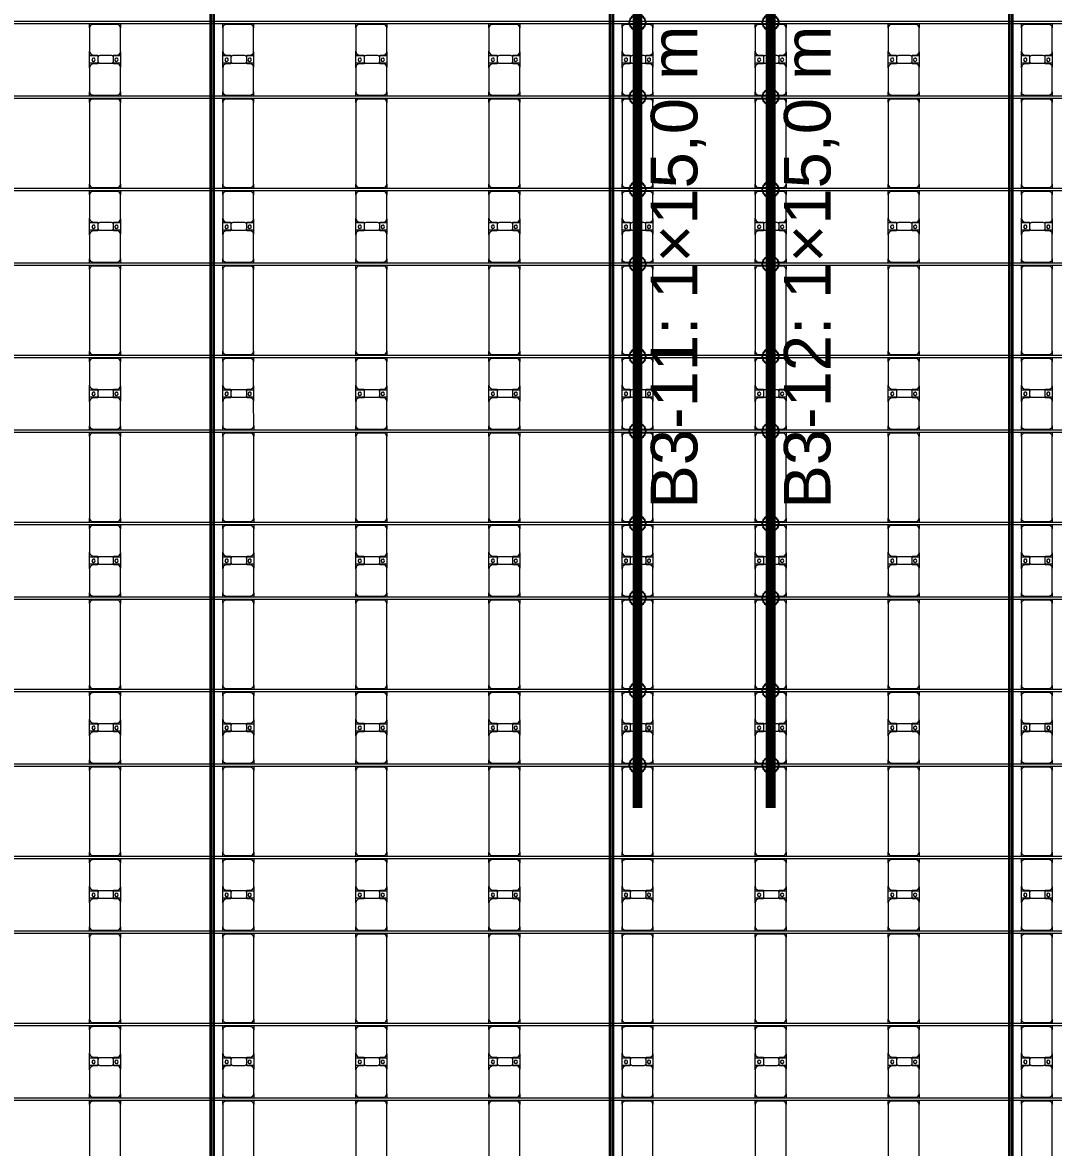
# Model space of a CAD drawing. Header units: millimetres. Extents: x -201615 to 10595, y 61217 to 115919.
# Drawn here: x -155125 to -139633, y 88425 to 105332 of the extents above; entities that cross this region are included whole.
import ezdxf

# ---------------------------------------------------------------- set-up
doc = ezdxf.new("R2010")
doc.units = ezdxf.units.MM
doc.layers.add('A-GENM', color=13, linetype='Continuous', lineweight=9)
doc.layers.add('S-BEAM', color=12, linetype='Continuous', lineweight=9)
doc.layers.add('GC-GHI CHU', color=2, linetype='Continuous')
doc.layers.add('GC-HOP 40x60 GIA CUONG', color=1, linetype='Continuous')
doc.styles.add('GC_VN', font='arial.ttf')

# ---------------------------------------------------------------- blocks, each defined once
blk = doc.blocks.new('Dai phao do pin - DẢI PHAO ĐỠ PIN-16696-BỐ TRÍ KHUNG KẾT CẤU BÈ PIN 03')
at = {"layer": 'A-GENM', "color": 7}
for p, q in [((15670, 242), (14440, 242)), ((15670, 242), (15730, 242)), ((15720, -173), (15720, 192)), ((15770, 242), (15830, 242)), ((15780, 192), (15780, -173)), ((16190, 242), (15830, 242)), ((16190, 242), (16372, 242)), ((16250, 118), (16250, 182)), ((16258, 242), (16440, 242)), ((16258, 118), (16258, 242)), ((16372, 242), (16372, 118)), ((16380, 182), (16380, 118)), ((16790, 242), (16440, 242)), ((16790, 242), (16850, 242)), ((16840, -173), (16840, 192)), ((16890, 242), (16950, 242)), ((16900, 192), (16900, -173)), ((18180, 242), (16950, 242)), ((18180, 242), (18240, 242)), ((18230, -173), (18230, 192)), ((18280, 242), (18340, 242)), ((18290, 192), (18290, -173)), ((18700, 242), (18340, 242)), ((18700, 242), (18882, 242)), ((18760, 118), (18760, 182)), ((18768, 242), (18950, 242)), ((18768, 118), (18768, 242)), ((18882, 242), (18882, 118)), ((18890, 182), (18890, 118)), ((19300, 242), (18950, 242)), ((19300, 242), (19360, 242)), ((19350, -173), (19350, 192)), ((19400, 242), (19460, 242)), ((19410, 192), (19410, -173)), ((20690, 242), (19460, 242)), ((20690, 242), (20750, 242)), ((20740, -173), (20740, 192)), ((20790, 242), (20850, 242)), ((20800, 192), (20800, -173)), ((21210, 242), (20850, 242)), ((21210, 242), (21392, 242)), ((21270, 118), (21270, 182)), ((21278, 242), (21460, 242)), ((21278, 118), (21278, 242)), ((21392, 242), (21392, 118)), ((21400, 182), (21400, 118)), ((21810, 242), (21460, 242)), ((21810, 242), (21870, 242)), ((21860, -173), (21860, 192)), ((21910, 242), (21970, 242)), ((21920, 192), (21920, -173)), ((23200, 242), (21970, 242)), ((23200, 242), (23260, 242)), ((23250, -173), (23250, 192)), ((23300, 242), (23360, 242)), ((23310, 192), (23310, -173)), ((23720, 242), (23360, 242)), ((23720, 242), (23902, 242)), ((23780, 118), (23780, 182)), ((23788, 242), (23970, 242)), ((23788, 118), (23788, 242)), ((23902, 242), (23902, 118)), ((23910, 182), (23910, 118)), ((24320, 242), (23970, 242)), ((24320, 242), (24380, 242)), ((24370, -173), (24370, 192)), ((24420, 242), (24480, 242)), ((24430, 192), (24430, -173)), ((25710, 242), (24480, 242)), ((25710, 242), (25770, 242)), ((25760, -173), (25760, 192)), ((25810, 242), (25870, 242)), ((25820, 192), (25820, -173)), ((26230, 242), (25870, 242)), ((26230, 242), (26412, 242)), ((26290, 118), (26290, 182)), ((26298, 242), (26480, 242)), ((26298, 118), (26298, 242)), ((26412, 242), (26412, 118)), ((26420, 182), (26420, 118)), ((26830, 242), (26480, 242)), ((26830, 242), (26890, 242)), ((26880, -173), (26880, 192)), ((26930, 242), (26990, 242)), ((26940, 192), (26940, -173)), ((28220, 242), (26990, 242)), ((28220, 242), (28280, 242)), ((28270, -173), (28270, 192)), ((28320, 242), (28380, 242)), ((28330, 192), (28330, -173)), ((28740, 242), (28380, 242)), ((28740, 242), (28922, 242)), ((28800, 118), (28800, 182)), ((28808, 242), (28990, 242)), ((28808, 118), (28808, 242)), ((28922, 242), (28922, 118)), ((28930, 182), (28930, 118)), ((29340, 242), (28990, 242)), ((29340, 242), (29400, 242)), ((29390, -173), (29390, 192)), ((29440, 242), (29500, 242)), ((29450, 192), (29450, -173)), ((30730, 242), (29500, 242)), ((30730, 242), (30790, 242)), ((30780, -173), (30780, 192)), ((30830, 242), (30890, 242)), ((30840, 192), (30840, -173)), ((31250, 242), (30890, 242)), ((31250, 242), (31432, 242)), ((31310, 118), (31310, 182)), ((31318, 242), (31500, 242)), ((31318, 118), (31318, 242)), ((31432, 242), (31432, 118)), ((31440, 182), (31440, 118)), ((31850, 242), (31500, 242)), ((31850, 242), (31910, 242)), ((31900, -173), (31900, 192)), ((16342, 118), (16250, 118)), ((16258, 88), (16258, -88)), ((16380, 118), (16288, 118)), ((16372, -88), (16372, 88)), ((18852, 118), (18760, 118)), ((18768, 88), (18768, -88)), ((18890, 118), (18798, 118)), ((18882, -88), (18882, 88)), ((21362, 118), (21270, 118)), ((21278, 88), (21278, -88)), ((21400, 118), (21308, 118)), ((21392, -88), (21392, 88)), ((23872, 118), (23780, 118)), ((23788, 88), (23788, -88)), ((23910, 118), (23818, 118)), ((23902, -88), (23902, 88)), ((26382, 118), (26290, 118)), ((26298, 88), (26298, -88)), ((26420, 118), (26328, 118)), ((26412, -88), (26412, 88)), ((28892, 118), (28800, 118)), ((28808, 88), (28808, -88)), ((28930, 118), (28838, 118)), ((28922, -88), (28922, 88)), ((31402, 118), (31310, 118)), ((31318, 88), (31318, -88)), ((31440, 118), (31348, 118)), ((31432, -88), (31432, 88)), ((16250, -173), (16250, -118)), ((16250, -118), (16342, -118)), ((16258, -223), (16258, -118)), ((16288, -118), (16380, -118)), ((16372, -118), (16372, -223)), ((16380, -118), (16380, -173)), ((18760, -173), (18760, -118)), ((18760, -118), (18852, -118)), ((18768, -223), (18768, -118)), ((18798, -118), (18890, -118)), ((18882, -118), (18882, -223)), ((18890, -118), (18890, -173)), ((21270, -173), (21270, -118)), ((21270, -118), (21362, -118)), ((21278, -223), (21278, -118)), ((21308, -118), (21400, -118)), ((21392, -118), (21392, -223)), ((21400, -118), (21400, -173)), ((23780, -173), (23780, -118)), ((23780, -118), (23872, -118)), ((23788, -223), (23788, -118)), ((23818, -118), (23910, -118)), ((23902, -118), (23902, -223)), ((23910, -118), (23910, -173)), ((26290, -173), (26290, -118)), ((26290, -118), (26382, -118)), ((26298, -223), (26298, -118)), ((26328, -118), (26420, -118)), ((26412, -118), (26412, -223)), ((26420, -118), (26420, -173)), ((28800, -173), (28800, -118)), ((28800, -118), (28892, -118)), ((28808, -223), (28808, -118)), ((28838, -118), (28930, -118)), ((28922, -118), (28922, -223)), ((28930, -118), (28930, -173)), ((31310, -173), (31310, -118)), ((31310, -118), (31402, -118)), ((31318, -223), (31318, -118)), ((31348, -118), (31440, -118)), ((31432, -118), (31432, -223)), ((31440, -118), (31440, -173)), ((14440, -223), (15670, -223)), ((15730, -223), (15670, -223)), ((15830, -223), (15770, -223)), ((15830, -223), (16200, -223)), ((16372, -223), (16200, -223)), ((16430, -223), (16258, -223)), ((16430, -223), (16790, -223)), ((16850, -223), (16790, -223)), ((16950, -223), (16890, -223)), ((16950, -223), (18180, -223)), ((18240, -223), (18180, -223)), ((18340, -223), (18280, -223)), ((18340, -223), (18710, -223)), ((18882, -223), (18710, -223)), ((18940, -223), (18768, -223)), ((18940, -223), (19300, -223)), ((19360, -223), (19300, -223)), ((19460, -223), (19400, -223)), ((19460, -223), (20690, -223)), ((20750, -223), (20690, -223)), ((20850, -223), (20790, -223)), ((20850, -223), (21220, -223)), ((21392, -223), (21220, -223)), ((21450, -223), (21278, -223)), ((21450, -223), (21810, -223)), ((21870, -223), (21810, -223)), ((21970, -223), (21910, -223)), ((21970, -223), (23200, -223)), ((23260, -223), (23200, -223)), ((23360, -223), (23300, -223)), ((23360, -223), (23730, -223)), ((23902, -223), (23730, -223)), ((23960, -223), (23788, -223)), ((23960, -223), (24320, -223)), ((24380, -223), (24320, -223)), ((24480, -223), (24420, -223)), ((24480, -223), (25710, -223)), ((25770, -223), (25710, -223)), ((25870, -223), (25810, -223)), ((25870, -223), (26240, -223)), ((26412, -223), (26240, -223)), ((26470, -223), (26298, -223)), ((26470, -223), (26830, -223)), ((26890, -223), (26830, -223)), ((26990, -223), (26930, -223)), ((26990, -223), (28220, -223)), ((28280, -223), (28220, -223)), ((28380, -223), (28320, -223)), ((28380, -223), (28750, -223)), ((28922, -223), (28750, -223)), ((28980, -223), (28808, -223)), ((28980, -223), (29340, -223)), ((29400, -223), (29340, -223)), ((29500, -223), (29440, -223)), ((29500, -223), (30730, -223)), ((30790, -223), (30730, -223)), ((30890, -223), (30830, -223)), ((30890, -223), (31260, -223)), ((31432, -223), (31260, -223)), ((31490, -223), (31318, -223)), ((31490, -223), (31850, -223)), ((31910, -223), (31850, -223))]:
    blk.add_line(p, q, dxfattribs=at)
for centre, radius, start, end in [((15670, 192), 50, 360, 90), ((15670, 192), 50, 15, 75), ((15830, 192), 50, 90, 180), ((15830, 192), 50, 150, 180), ((16190, 182), 60, 360, 90), ((16309, 183), 25, 0, 180), ((16309, 183), 25, 180, 0), ((16311, 183), 25, 0, 180), ((16311, 183), 25, 180, 0), ((16440, 182), 60, 90, 180), ((16790, 192), 50, 0, 90), ((16790, 192), 50, 0, 30), ((16950, 192), 50, 90, 180), ((16950, 192), 50, 120, 180), ((18180, 192), 50, 360, 90), ((18180, 192), 50, 15, 75), ((18340, 192), 50, 90, 180), ((18340, 192), 50, 150, 180), ((18700, 182), 60, 360, 90), ((18819, 183), 25, 360, 180), ((18819, 183), 25, 180, 360), ((18821, 183), 25, 0, 180), ((18821, 183), 25, 180, 0), ((18950, 182), 60, 90, 180), ((19300, 192), 50, 360, 90), ((19300, 192), 50, 360, 30), ((19460, 192), 50, 90, 180), ((19460, 192), 50, 120, 180), ((20690, 192), 50, 360, 90), ((20690, 192), 50, 15, 75), ((20850, 192), 50, 90, 180), ((20850, 192), 50, 150, 180), ((21210, 182), 60, 0, 90), ((21329, 183), 25, 0, 180), ((21329, 183), 25, 180, 360), ((21331, 183), 25, 360, 180), ((21331, 183), 25, 180, 0), ((21460, 182), 60, 90, 180), ((21810, 192), 50, 0, 90), ((21810, 192), 50, 0, 30), ((21970, 192), 50, 90, 180), ((21970, 192), 50, 120, 180), ((23200, 192), 50, 0, 90), ((23200, 192), 50, 15, 75), ((23360, 192), 50, 90, 180), ((23360, 192), 50, 150, 180), ((23720, 182), 60, 360, 90), ((23839, 183), 25, 0, 180), ((23839, 183), 25, 180, 360), ((23841, 183), 25, 0, 180), ((23841, 183), 25, 180, 0), ((23970, 182), 60, 90, 180), ((24320, 192), 50, 360, 90), ((24320, 192), 50, 360, 30), ((24480, 192), 50, 90, 180), ((24480, 192), 50, 120, 180), ((25710, 192), 50, 0, 90), ((25710, 192), 50, 15, 75), ((25870, 192), 50, 90, 180), ((25870, 192), 50, 150, 180), ((26230, 182), 60, 360, 90), ((26349, 183), 25, 0, 180), ((26349, 183), 25, 180, 0), ((26351, 183), 25, 360, 180), ((26351, 183), 25, 180, 360), ((26480, 182), 60, 90, 180), ((26830, 192), 50, 360, 90), ((26830, 192), 50, 360, 30), ((26990, 192), 50, 90, 180), ((26990, 192), 50, 120, 180), ((28220, 192), 50, 360, 90), ((28220, 192), 50, 15, 75), ((28380, 192), 50, 90, 180), ((28380, 192), 50, 150, 180), ((28740, 182), 60, 360, 90), ((28859, 183), 25, 0, 180), ((28859, 183), 25, 180, 0), ((28861, 183), 25, 360, 180), ((28861, 183), 25, 180, 0), ((28990, 182), 60, 90, 180), ((29340, 192), 50, 0, 90), ((29340, 192), 50, 0, 30), ((29500, 192), 50, 90, 180), ((29500, 192), 50, 120, 180), ((30730, 192), 50, 360, 90), ((30730, 192), 50, 15, 75), ((30890, 192), 50, 90, 180), ((30890, 192), 50, 150, 180), ((31250, 182), 60, 360, 90), ((31369, 183), 25, 360, 180), ((31369, 183), 25, 180, 0), ((31371, 183), 25, 0, 180), ((31371, 183), 25, 180, 360), ((31500, 182), 60, 90, 180), ((31850, 192), 50, 360, 90), ((31850, 192), 50, 360, 30), ((16288, 88), 30, 90, 180), ((16342, 88), 30, 360, 90), ((18798, 88), 30, 90, 180), ((18852, 88), 30, 360, 90), ((21308, 88), 30, 90, 180), ((21362, 88), 30, 360, 90), ((23818, 88), 30, 90, 180), ((23872, 88), 30, 360, 90), ((26328, 88), 30, 90, 180), ((26382, 88), 30, 360, 90), ((28838, 88), 30, 90, 180), ((28892, 88), 30, 360, 90), ((31348, 88), 30, 90, 180), ((31402, 88), 30, 0, 90), ((16288, -88), 30, 180, 270), ((16309, -162), 25, 0, 180), ((16309, -162), 25, 180, 0), ((16311, -162), 25, 360, 180), ((16311, -162), 25, 180, 0), ((16342, -88), 30, 270, 0), ((18798, -88), 30, 180, 270), ((18819, -162), 25, 360, 180), ((18819, -162), 25, 180, 360), ((18821, -162), 25, 0, 180), ((18821, -162), 25, 180, 0), ((18852, -88), 30, 270, 0), ((21308, -88), 30, 180, 270), ((21329, -162), 25, 360, 180), ((21329, -162), 25, 180, 0), ((21331, -162), 25, 0, 180), ((21331, -162), 25, 180, 0), ((21362, -88), 30, 270, 360), ((23818, -88), 30, 180, 270), ((23839, -162), 25, 360, 180), ((23839, -162), 25, 180, 0), ((23841, -162), 25, 0, 180), ((23841, -162), 25, 180, 0), ((23872, -88), 30, 270, 360), ((26328, -88), 30, 180, 270), ((26349, -162), 25, 0, 180), ((26349, -162), 25, 180, 0), ((26351, -162), 25, 0, 180), ((26351, -162), 25, 180, 0), ((26382, -88), 30, 270, 0), ((28838, -88), 30, 180, 270), ((28859, -162), 25, 360, 180), ((28859, -162), 25, 180, 0), ((28861, -162), 25, 0, 180), ((28861, -162), 25, 180, 0), ((28892, -88), 30, 270, 0), ((31348, -88), 30, 180, 270), ((31369, -162), 25, 360, 180), ((31369, -162), 25, 180, 0), ((31371, -162), 25, 360, 180), ((31371, -162), 25, 180, 0), ((31402, -88), 30, 270, 360), ((15670, -173), 50, 270, 0), ((15670, -173), 50, 285, 315), ((15670, -173), 50, 330, 360), ((15830, -173), 50, 180, 270), ((15830, -173), 50, 180, 210), ((16200, -173), 50, 270, 360), ((16200, -173), 50, 330, 360), ((16430, -173), 50, 180, 270), ((16430, -173), 50, 180, 210), ((16790, -173), 50, 270, 360), ((16790, -173), 50, 330, 360), ((16950, -173), 50, 180, 270), ((16950, -173), 50, 180, 210), ((16950, -173), 50, 225, 255), ((18180, -173), 50, 270, 0), ((18180, -173), 50, 285, 315), ((18180, -173), 50, 330, 360), ((18340, -173), 50, 180, 270), ((18340, -173), 50, 180, 210), ((18710, -173), 50, 270, 360), ((18710, -173), 50, 330, 0), ((18940, -173), 50, 180, 270), ((18940, -173), 50, 180, 210), ((19300, -173), 50, 270, 360), ((19300, -173), 50, 330, 360), ((19460, -173), 50, 180, 270), ((19460, -173), 50, 180, 210), ((19460, -173), 50, 225, 255), ((20690, -173), 50, 270, 360), ((20690, -173), 50, 285, 315), ((20690, -173), 50, 330, 360), ((20850, -173), 50, 180, 270), ((20850, -173), 50, 180, 210), ((21220, -173), 50, 270, 360), ((21220, -173), 50, 330, 360), ((21450, -173), 50, 180, 270), ((21450, -173), 50, 180, 210), ((21810, -173), 50, 270, 0), ((21810, -173), 50, 330, 360), ((21970, -173), 50, 180, 270), ((21970, -173), 50, 180, 210), ((21970, -173), 50, 225, 255), ((23200, -173), 50, 270, 360), ((23200, -173), 50, 285, 315), ((23200, -173), 50, 330, 360), ((23360, -173), 50, 180, 270), ((23360, -173), 50, 180, 210), ((23730, -173), 50, 270, 0), ((23730, -173), 50, 330, 0), ((23960, -173), 50, 180, 270), ((23960, -173), 50, 180, 210), ((24320, -173), 50, 270, 0), ((24320, -173), 50, 330, 360), ((24480, -173), 50, 180, 270), ((24480, -173), 50, 180, 210), ((24480, -173), 50, 225, 255), ((25710, -173), 50, 270, 0), ((25710, -173), 50, 285, 315), ((25710, -173), 50, 330, 360), ((25870, -173), 50, 180, 270), ((25870, -173), 50, 180, 210), ((26240, -173), 50, 270, 0), ((26240, -173), 50, 330, 0), ((26470, -173), 50, 180, 270), ((26470, -173), 50, 180, 210), ((26830, -173), 50, 270, 0), ((26830, -173), 50, 330, 360), ((26990, -173), 50, 180, 270), ((26990, -173), 50, 180, 210), ((26990, -173), 50, 225, 255), ((28220, -173), 50, 270, 0), ((28220, -173), 50, 285, 315), ((28220, -173), 50, 330, 360), ((28380, -173), 50, 180, 270), ((28380, -173), 50, 180, 210), ((28750, -173), 50, 270, 360), ((28750, -173), 50, 330, 360), ((28980, -173), 50, 180, 270), ((28980, -173), 50, 180, 210), ((29340, -173), 50, 270, 0), ((29340, -173), 50, 330, 360), ((29500, -173), 50, 180, 270), ((29500, -173), 50, 180, 210), ((29500, -173), 50, 225, 255), ((30730, -173), 50, 270, 360), ((30730, -173), 50, 285, 315), ((30730, -173), 50, 330, 360), ((30890, -173), 50, 180, 270), ((30890, -173), 50, 180, 210), ((31260, -173), 50, 270, 360), ((31260, -173), 50, 330, 0), ((31490, -173), 50, 180, 270), ((31490, -173), 50, 180, 210), ((31850, -173), 50, 270, 360), ((31850, -173), 50, 330, 360)]:
    blk.add_arc(centre, radius, start, end, dxfattribs=at)
blk = doc.blocks.new('Dai phao do pin - DẢI PHAO ĐỠ PIN-V4-BỐ TRÍ KHUNG KẾT CẤU BÈ PIN 03')
at = {"layer": 'A-GENM', "color": 7}
for p, q in [((15670, 242), (14440, 242)), ((15670, 242), (15730, 242)), ((15720, -173), (15720, 192)), ((15770, 242), (15830, 242)), ((15780, 192), (15780, -173)), ((16190, 242), (15830, 242)), ((16190, 242), (16372, 242)), ((16250, 118), (16250, 182)), ((16258, 242), (16440, 242)), ((16258, 118), (16258, 242)), ((16372, 242), (16372, 118)), ((16380, 182), (16380, 118)), ((16790, 242), (16440, 242)), ((16790, 242), (16850, 242)), ((16840, -173), (16840, 192)), ((16890, 242), (16950, 242)), ((16900, 192), (16900, -173)), ((18180, 242), (16950, 242)), ((18180, 242), (18240, 242)), ((18230, -173), (18230, 192)), ((18280, 242), (18340, 242)), ((18290, 192), (18290, -173)), ((18700, 242), (18340, 242)), ((18700, 242), (18882, 242)), ((18760, 118), (18760, 182)), ((18768, 242), (18950, 242)), ((18768, 118), (18768, 242)), ((18882, 242), (18882, 118)), ((18890, 182), (18890, 118)), ((19300, 242), (18950, 242)), ((19300, 242), (19360, 242)), ((19350, -173), (19350, 192)), ((19400, 242), (19460, 242)), ((19410, 192), (19410, -173)), ((20690, 242), (19460, 242)), ((20690, 242), (20750, 242)), ((20740, -173), (20740, 192)), ((20790, 242), (20850, 242)), ((20800, 192), (20800, -173)), ((21210, 242), (20850, 242)), ((21210, 242), (21392, 242)), ((21270, 118), (21270, 182)), ((21278, 242), (21460, 242)), ((21278, 118), (21278, 242)), ((21392, 242), (21392, 118)), ((21400, 182), (21400, 118)), ((21810, 242), (21460, 242)), ((21810, 242), (21870, 242)), ((21860, -173), (21860, 192)), ((21910, 242), (21970, 242)), ((21920, 192), (21920, -173)), ((23200, 242), (21970, 242)), ((23200, 242), (23260, 242)), ((23250, -173), (23250, 192)), ((23300, 242), (23360, 242)), ((23310, 192), (23310, -173)), ((23720, 242), (23360, 242)), ((23720, 242), (23902, 242)), ((23780, 118), (23780, 182)), ((23788, 242), (23970, 242)), ((23788, 118), (23788, 242)), ((23902, 242), (23902, 118)), ((23910, 182), (23910, 118)), ((24320, 242), (23970, 242)), ((24320, 242), (24380, 242)), ((24370, -173), (24370, 192)), ((24420, 242), (24480, 242)), ((24430, 192), (24430, -173)), ((25710, 242), (24480, 242)), ((25710, 242), (25770, 242)), ((25760, -173), (25760, 192)), ((25810, 242), (25870, 242)), ((25820, 192), (25820, -173)), ((26230, 242), (25870, 242)), ((26230, 242), (26412, 242)), ((26290, 118), (26290, 182)), ((26298, 242), (26480, 242)), ((26298, 118), (26298, 242)), ((26412, 242), (26412, 118)), ((26420, 182), (26420, 118)), ((26830, 242), (26480, 242)), ((26830, 242), (26890, 242)), ((26880, -173), (26880, 192)), ((26930, 242), (26990, 242)), ((26940, 192), (26940, -173)), ((28220, 242), (26990, 242)), ((28220, 242), (28280, 242)), ((28270, -173), (28270, 192)), ((28320, 242), (28380, 242)), ((28330, 192), (28330, -173)), ((28740, 242), (28380, 242)), ((28740, 242), (28922, 242)), ((28800, 118), (28800, 182)), ((28808, 242), (28990, 242)), ((28808, 118), (28808, 242)), ((28922, 242), (28922, 118)), ((28930, 182), (28930, 118)), ((29340, 242), (28990, 242)), ((29340, 242), (29400, 242)), ((29390, -173), (29390, 192)), ((29440, 242), (29500, 242)), ((29450, 192), (29450, -173)), ((30730, 242), (29500, 242)), ((30730, 242), (30790, 242)), ((30780, -173), (30780, 192)), ((30830, 242), (30890, 242)), ((30840, 192), (30840, -173)), ((31250, 242), (30890, 242)), ((31250, 242), (31432, 242)), ((31310, 118), (31310, 182)), ((31318, 242), (31500, 242)), ((31318, 118), (31318, 242)), ((31432, 242), (31432, 118)), ((31440, 182), (31440, 118)), ((31850, 242), (31500, 242)), ((31850, 242), (31910, 242)), ((31900, -173), (31900, 192)), ((16342, 118), (16250, 118)), ((16258, 88), (16258, -88)), ((16380, 118), (16288, 118)), ((16372, -88), (16372, 88)), ((18852, 118), (18760, 118)), ((18768, 88), (18768, -88)), ((18890, 118), (18798, 118)), ((18882, -88), (18882, 88)), ((21362, 118), (21270, 118)), ((21278, 88), (21278, -88)), ((21400, 118), (21308, 118)), ((21392, -88), (21392, 88)), ((23872, 118), (23780, 118)), ((23788, 88), (23788, -88)), ((23910, 118), (23818, 118)), ((23902, -88), (23902, 88)), ((26382, 118), (26290, 118)), ((26298, 88), (26298, -88)), ((26420, 118), (26328, 118)), ((26412, -88), (26412, 88)), ((28892, 118), (28800, 118)), ((28808, 88), (28808, -88)), ((28930, 118), (28838, 118)), ((28922, -88), (28922, 88)), ((31402, 118), (31310, 118)), ((31318, 88), (31318, -88)), ((31440, 118), (31348, 118)), ((31432, -88), (31432, 88)), ((16250, -173), (16250, -118)), ((16250, -118), (16342, -118)), ((16258, -223), (16258, -118)), ((16288, -118), (16380, -118)), ((16372, -118), (16372, -223)), ((16380, -118), (16380, -173)), ((18760, -173), (18760, -118)), ((18760, -118), (18852, -118)), ((18768, -223), (18768, -118)), ((18798, -118), (18890, -118)), ((18882, -118), (18882, -223)), ((18890, -118), (18890, -173)), ((21270, -173), (21270, -118)), ((21270, -118), (21362, -118)), ((21278, -223), (21278, -118)), ((21308, -118), (21400, -118)), ((21392, -118), (21392, -223)), ((21400, -118), (21400, -173)), ((23780, -173), (23780, -118)), ((23780, -118), (23872, -118)), ((23788, -223), (23788, -118)), ((23818, -118), (23910, -118)), ((23902, -118), (23902, -223)), ((23910, -118), (23910, -173)), ((26290, -173), (26290, -118)), ((26290, -118), (26382, -118)), ((26298, -223), (26298, -118)), ((26328, -118), (26420, -118)), ((26412, -118), (26412, -223)), ((26420, -118), (26420, -173)), ((28800, -173), (28800, -118)), ((28800, -118), (28892, -118)), ((28808, -223), (28808, -118)), ((28838, -118), (28930, -118)), ((28922, -118), (28922, -223)), ((28930, -118), (28930, -173)), ((31310, -173), (31310, -118)), ((31310, -118), (31402, -118)), ((31318, -223), (31318, -118)), ((31348, -118), (31440, -118)), ((31432, -118), (31432, -223)), ((31440, -118), (31440, -173)), ((14440, -223), (15670, -223)), ((15730, -223), (15670, -223)), ((15830, -223), (15770, -223)), ((15830, -223), (16200, -223)), ((16372, -223), (16200, -223)), ((16430, -223), (16258, -223)), ((16430, -223), (16790, -223)), ((16850, -223), (16790, -223)), ((16950, -223), (16890, -223)), ((16950, -223), (18180, -223)), ((18240, -223), (18180, -223)), ((18340, -223), (18280, -223)), ((18340, -223), (18710, -223)), ((18882, -223), (18710, -223)), ((18940, -223), (18768, -223)), ((18940, -223), (19300, -223)), ((19360, -223), (19300, -223)), ((19460, -223), (19400, -223)), ((19460, -223), (20690, -223)), ((20750, -223), (20690, -223)), ((20850, -223), (20790, -223)), ((20850, -223), (21220, -223)), ((21392, -223), (21220, -223)), ((21450, -223), (21278, -223)), ((21450, -223), (21810, -223)), ((21870, -223), (21810, -223)), ((21970, -223), (21910, -223)), ((21970, -223), (23200, -223)), ((23260, -223), (23200, -223)), ((23360, -223), (23300, -223)), ((23360, -223), (23730, -223)), ((23902, -223), (23730, -223)), ((23960, -223), (23788, -223)), ((23960, -223), (24320, -223)), ((24380, -223), (24320, -223)), ((24480, -223), (24420, -223)), ((24480, -223), (25710, -223)), ((25770, -223), (25710, -223)), ((25870, -223), (25810, -223)), ((25870, -223), (26240, -223)), ((26412, -223), (26240, -223)), ((26470, -223), (26298, -223)), ((26470, -223), (26830, -223)), ((26890, -223), (26830, -223)), ((26990, -223), (26930, -223)), ((26990, -223), (28220, -223)), ((28280, -223), (28220, -223)), ((28380, -223), (28320, -223)), ((28380, -223), (28750, -223)), ((28922, -223), (28750, -223)), ((28980, -223), (28808, -223)), ((28980, -223), (29340, -223)), ((29400, -223), (29340, -223)), ((29500, -223), (29440, -223)), ((29500, -223), (30730, -223)), ((30790, -223), (30730, -223)), ((30890, -223), (30830, -223)), ((30890, -223), (31260, -223)), ((31432, -223), (31260, -223)), ((31490, -223), (31318, -223)), ((31490, -223), (31850, -223)), ((31910, -223), (31850, -223))]:
    blk.add_line(p, q, dxfattribs=at)
for centre, radius, start, end in [((15670, 192), 50, 360, 90), ((15670, 192), 50, 15, 75), ((15830, 192), 50, 90, 180), ((15830, 192), 50, 150, 180), ((16190, 182), 60, 360, 90), ((16309, 183), 25, 0, 180), ((16309, 183), 25, 180, 0), ((16311, 183), 25, 0, 180), ((16311, 183), 25, 180, 0), ((16440, 182), 60, 90, 180), ((16790, 192), 50, 0, 90), ((16790, 192), 50, 0, 30), ((16950, 192), 50, 90, 180), ((16950, 192), 50, 120, 180), ((18180, 192), 50, 360, 90), ((18180, 192), 50, 15, 75), ((18340, 192), 50, 90, 180), ((18340, 192), 50, 150, 180), ((18700, 182), 60, 360, 90), ((18819, 183), 25, 360, 180), ((18819, 183), 25, 180, 360), ((18821, 183), 25, 0, 180), ((18821, 183), 25, 180, 0), ((18950, 182), 60, 90, 180), ((19300, 192), 50, 360, 90), ((19300, 192), 50, 360, 30), ((19460, 192), 50, 90, 180), ((19460, 192), 50, 120, 180), ((20690, 192), 50, 360, 90), ((20690, 192), 50, 15, 75), ((20850, 192), 50, 90, 180), ((20850, 192), 50, 150, 180), ((21210, 182), 60, 0, 90), ((21329, 183), 25, 0, 180), ((21329, 183), 25, 180, 360), ((21331, 183), 25, 360, 180), ((21331, 183), 25, 180, 0), ((21460, 182), 60, 90, 180), ((21810, 192), 50, 0, 90), ((21810, 192), 50, 0, 30), ((21970, 192), 50, 90, 180), ((21970, 192), 50, 120, 180), ((23200, 192), 50, 0, 90), ((23200, 192), 50, 15, 75), ((23360, 192), 50, 90, 180), ((23360, 192), 50, 150, 180), ((23720, 182), 60, 360, 90), ((23839, 183), 25, 0, 180), ((23839, 183), 25, 180, 360), ((23841, 183), 25, 0, 180), ((23841, 183), 25, 180, 0), ((23970, 182), 60, 90, 180), ((24320, 192), 50, 360, 90), ((24320, 192), 50, 360, 30), ((24480, 192), 50, 90, 180), ((24480, 192), 50, 120, 180), ((25710, 192), 50, 0, 90), ((25710, 192), 50, 15, 75), ((25870, 192), 50, 90, 180), ((25870, 192), 50, 150, 180), ((26230, 182), 60, 360, 90), ((26349, 183), 25, 0, 180), ((26349, 183), 25, 180, 0), ((26351, 183), 25, 360, 180), ((26351, 183), 25, 180, 360), ((26480, 182), 60, 90, 180), ((26830, 192), 50, 360, 90), ((26830, 192), 50, 360, 30), ((26990, 192), 50, 90, 180), ((26990, 192), 50, 120, 180), ((28220, 192), 50, 360, 90), ((28220, 192), 50, 15, 75), ((28380, 192), 50, 90, 180), ((28380, 192), 50, 150, 180), ((28740, 182), 60, 360, 90), ((28859, 183), 25, 0, 180), ((28859, 183), 25, 180, 0), ((28861, 183), 25, 360, 180), ((28861, 183), 25, 180, 0), ((28990, 182), 60, 90, 180), ((29340, 192), 50, 0, 90), ((29340, 192), 50, 0, 30), ((29500, 192), 50, 90, 180), ((29500, 192), 50, 120, 180), ((30730, 192), 50, 360, 90), ((30730, 192), 50, 15, 75), ((30890, 192), 50, 90, 180), ((30890, 192), 50, 150, 180), ((31250, 182), 60, 360, 90), ((31369, 183), 25, 360, 180), ((31369, 183), 25, 180, 0), ((31371, 183), 25, 0, 180), ((31371, 183), 25, 180, 360), ((31500, 182), 60, 90, 180), ((31850, 192), 50, 360, 90), ((31850, 192), 50, 360, 30), ((16288, 88), 30, 90, 180), ((16342, 88), 30, 360, 90), ((18798, 88), 30, 90, 180), ((18852, 88), 30, 360, 90), ((21308, 88), 30, 90, 180), ((21362, 88), 30, 360, 90), ((23818, 88), 30, 90, 180), ((23872, 88), 30, 360, 90), ((26328, 88), 30, 90, 180), ((26382, 88), 30, 360, 90), ((28838, 88), 30, 90, 180), ((28892, 88), 30, 360, 90), ((31348, 88), 30, 90, 180), ((31402, 88), 30, 0, 90), ((16288, -88), 30, 180, 270), ((16309, -162), 25, 0, 180), ((16309, -162), 25, 180, 0), ((16311, -162), 25, 360, 180), ((16311, -162), 25, 180, 0), ((16342, -88), 30, 270, 0), ((18798, -88), 30, 180, 270), ((18819, -162), 25, 360, 180), ((18819, -162), 25, 180, 360), ((18821, -162), 25, 0, 180), ((18821, -162), 25, 180, 0), ((18852, -88), 30, 270, 0), ((21308, -88), 30, 180, 270), ((21329, -162), 25, 360, 180), ((21329, -162), 25, 180, 0), ((21331, -162), 25, 0, 180), ((21331, -162), 25, 180, 0), ((21362, -88), 30, 270, 360), ((23818, -88), 30, 180, 270), ((23839, -162), 25, 360, 180), ((23839, -162), 25, 180, 0), ((23841, -162), 25, 0, 180), ((23841, -162), 25, 180, 0), ((23872, -88), 30, 270, 360), ((26328, -88), 30, 180, 270), ((26349, -162), 25, 0, 180), ((26349, -162), 25, 180, 0), ((26351, -162), 25, 0, 180), ((26351, -162), 25, 180, 0), ((26382, -88), 30, 270, 0), ((28838, -88), 30, 180, 270), ((28859, -162), 25, 360, 180), ((28859, -162), 25, 180, 0), ((28861, -162), 25, 0, 180), ((28861, -162), 25, 180, 0), ((28892, -88), 30, 270, 0), ((31348, -88), 30, 180, 270), ((31369, -162), 25, 360, 180), ((31369, -162), 25, 180, 0), ((31371, -162), 25, 360, 180), ((31371, -162), 25, 180, 0), ((31402, -88), 30, 270, 360), ((15670, -173), 50, 270, 0), ((15670, -173), 50, 285, 315), ((15670, -173), 50, 330, 360), ((15830, -173), 50, 180, 270), ((15830, -173), 50, 180, 210), ((16200, -173), 50, 270, 360), ((16200, -173), 50, 330, 360), ((16430, -173), 50, 180, 270), ((16430, -173), 50, 180, 210), ((16790, -173), 50, 270, 360), ((16790, -173), 50, 330, 360), ((16950, -173), 50, 180, 270), ((16950, -173), 50, 180, 210), ((16950, -173), 50, 225, 255), ((18180, -173), 50, 270, 0), ((18180, -173), 50, 285, 315), ((18180, -173), 50, 330, 360), ((18340, -173), 50, 180, 270), ((18340, -173), 50, 180, 210), ((18710, -173), 50, 270, 360), ((18710, -173), 50, 330, 0), ((18940, -173), 50, 180, 270), ((18940, -173), 50, 180, 210), ((19300, -173), 50, 270, 360), ((19300, -173), 50, 330, 360), ((19460, -173), 50, 180, 270), ((19460, -173), 50, 180, 210), ((19460, -173), 50, 225, 255), ((20690, -173), 50, 270, 360), ((20690, -173), 50, 285, 315), ((20690, -173), 50, 330, 360), ((20850, -173), 50, 180, 270), ((20850, -173), 50, 180, 210), ((21220, -173), 50, 270, 360), ((21220, -173), 50, 330, 360), ((21450, -173), 50, 180, 270), ((21450, -173), 50, 180, 210), ((21810, -173), 50, 270, 0), ((21810, -173), 50, 330, 360), ((21970, -173), 50, 180, 270), ((21970, -173), 50, 180, 210), ((21970, -173), 50, 225, 255), ((23200, -173), 50, 270, 360), ((23200, -173), 50, 285, 315), ((23200, -173), 50, 330, 360), ((23360, -173), 50, 180, 270), ((23360, -173), 50, 180, 210), ((23730, -173), 50, 270, 0), ((23730, -173), 50, 330, 0), ((23960, -173), 50, 180, 270), ((23960, -173), 50, 180, 210), ((24320, -173), 50, 270, 0), ((24320, -173), 50, 330, 360), ((24480, -173), 50, 180, 270), ((24480, -173), 50, 180, 210), ((24480, -173), 50, 225, 255), ((25710, -173), 50, 270, 0), ((25710, -173), 50, 285, 315), ((25710, -173), 50, 330, 360), ((25870, -173), 50, 180, 270), ((25870, -173), 50, 180, 210), ((26240, -173), 50, 270, 0), ((26240, -173), 50, 330, 0), ((26470, -173), 50, 180, 270), ((26470, -173), 50, 180, 210), ((26830, -173), 50, 270, 0), ((26830, -173), 50, 330, 360), ((26990, -173), 50, 180, 270), ((26990, -173), 50, 180, 210), ((26990, -173), 50, 225, 255), ((28220, -173), 50, 270, 0), ((28220, -173), 50, 285, 315), ((28220, -173), 50, 330, 360), ((28380, -173), 50, 180, 270), ((28380, -173), 50, 180, 210), ((28750, -173), 50, 270, 360), ((28750, -173), 50, 330, 360), ((28980, -173), 50, 180, 270), ((28980, -173), 50, 180, 210), ((29340, -173), 50, 270, 0), ((29340, -173), 50, 330, 360), ((29500, -173), 50, 180, 270), ((29500, -173), 50, 180, 210), ((29500, -173), 50, 225, 255), ((30730, -173), 50, 270, 360), ((30730, -173), 50, 285, 315), ((30730, -173), 50, 330, 360), ((30890, -173), 50, 180, 270), ((30890, -173), 50, 180, 210), ((31260, -173), 50, 270, 360), ((31260, -173), 50, 330, 0), ((31490, -173), 50, 180, 270), ((31490, -173), 50, 180, 210), ((31850, -173), 50, 270, 360), ((31850, -173), 50, 330, 360)]:
    blk.add_arc(centre, radius, start, end, dxfattribs=at)
blk = doc.blocks.new('Dai phao do pin - DẢI PHAO ĐỠ PIN-V5-BỐ TRÍ KHUNG KẾT CẤU BÈ PIN 03')
at = {"layer": 'A-GENM', "color": 7}
for p, q in [((15670, 242), (14440, 242)), ((15670, 242), (15730, 242)), ((15720, -173), (15720, 192)), ((15770, 242), (15830, 242)), ((15780, 192), (15780, -173)), ((16190, 242), (15830, 242)), ((16190, 242), (16372, 242)), ((16250, 118), (16250, 182)), ((16258, 242), (16440, 242)), ((16258, 118), (16258, 242)), ((16372, 242), (16372, 118)), ((16380, 182), (16380, 118)), ((16790, 242), (16440, 242)), ((16790, 242), (16850, 242)), ((16840, -173), (16840, 192)), ((16890, 242), (16950, 242)), ((16900, 192), (16900, -173)), ((18180, 242), (16950, 242)), ((18180, 242), (18240, 242)), ((18230, -173), (18230, 192)), ((18280, 242), (18340, 242)), ((18290, 192), (18290, -173)), ((18700, 242), (18340, 242)), ((18700, 242), (18882, 242)), ((18760, 118), (18760, 182)), ((18768, 242), (18950, 242)), ((18768, 118), (18768, 242)), ((18882, 242), (18882, 118)), ((18890, 182), (18890, 118)), ((19300, 242), (18950, 242)), ((19300, 242), (19360, 242)), ((19350, -173), (19350, 192)), ((19400, 242), (19460, 242)), ((19410, 192), (19410, -173)), ((20690, 242), (19460, 242)), ((20690, 242), (20750, 242)), ((20740, -173), (20740, 192)), ((20790, 242), (20850, 242)), ((20800, 192), (20800, -173)), ((21210, 242), (20850, 242)), ((21210, 242), (21392, 242)), ((21270, 118), (21270, 182)), ((21278, 242), (21460, 242)), ((21278, 118), (21278, 242)), ((21392, 242), (21392, 118)), ((21400, 182), (21400, 118)), ((21810, 242), (21460, 242)), ((21810, 242), (21870, 242)), ((21860, -173), (21860, 192)), ((21910, 242), (21970, 242)), ((21920, 192), (21920, -173)), ((23200, 242), (21970, 242)), ((23200, 242), (23260, 242)), ((23250, -173), (23250, 192)), ((23300, 242), (23360, 242)), ((23310, 192), (23310, -173)), ((23720, 242), (23360, 242)), ((23720, 242), (23902, 242)), ((23780, 118), (23780, 182)), ((23788, 242), (23970, 242)), ((23788, 118), (23788, 242)), ((23902, 242), (23902, 118)), ((23910, 182), (23910, 118)), ((24320, 242), (23970, 242)), ((24320, 242), (24380, 242)), ((24370, -173), (24370, 192)), ((24420, 242), (24480, 242)), ((24430, 192), (24430, -173)), ((25710, 242), (24480, 242)), ((25710, 242), (25770, 242)), ((25760, -173), (25760, 192)), ((25810, 242), (25870, 242)), ((25820, 192), (25820, -173)), ((26230, 242), (25870, 242)), ((26230, 242), (26412, 242)), ((26290, 118), (26290, 182)), ((26298, 242), (26480, 242)), ((26298, 118), (26298, 242)), ((26412, 242), (26412, 118)), ((26420, 182), (26420, 118)), ((26830, 242), (26480, 242)), ((26830, 242), (26890, 242)), ((26880, -173), (26880, 192)), ((26930, 242), (26990, 242)), ((26940, 192), (26940, -173)), ((28220, 242), (26990, 242)), ((28220, 242), (28280, 242)), ((28270, -173), (28270, 192)), ((28320, 242), (28380, 242)), ((28330, 192), (28330, -173)), ((28740, 242), (28380, 242)), ((28740, 242), (28922, 242)), ((28800, 118), (28800, 182)), ((28808, 242), (28990, 242)), ((28808, 118), (28808, 242)), ((28922, 242), (28922, 118)), ((28930, 182), (28930, 118)), ((29340, 242), (28990, 242)), ((29340, 242), (29400, 242)), ((29390, -173), (29390, 192)), ((29440, 242), (29500, 242)), ((29450, 192), (29450, -173)), ((30730, 242), (29500, 242)), ((30730, 242), (30790, 242)), ((30780, -173), (30780, 192)), ((30830, 242), (30890, 242)), ((30840, 192), (30840, -173)), ((31250, 242), (30890, 242)), ((31250, 242), (31432, 242)), ((31310, 118), (31310, 182)), ((31318, 242), (31500, 242)), ((31318, 118), (31318, 242)), ((31432, 242), (31432, 118)), ((31440, 182), (31440, 118)), ((31850, 242), (31500, 242)), ((31850, 242), (31910, 242)), ((31900, -173), (31900, 192)), ((16342, 118), (16250, 118)), ((16258, 88), (16258, -88)), ((16380, 118), (16288, 118)), ((16372, -88), (16372, 88)), ((18852, 118), (18760, 118)), ((18768, 88), (18768, -88)), ((18890, 118), (18798, 118)), ((18882, -88), (18882, 88)), ((21362, 118), (21270, 118)), ((21278, 88), (21278, -88)), ((21400, 118), (21308, 118)), ((21392, -88), (21392, 88)), ((23872, 118), (23780, 118)), ((23788, 88), (23788, -88)), ((23910, 118), (23818, 118)), ((23902, -88), (23902, 88)), ((26382, 118), (26290, 118)), ((26298, 88), (26298, -88)), ((26420, 118), (26328, 118)), ((26412, -88), (26412, 88)), ((28892, 118), (28800, 118)), ((28808, 88), (28808, -88)), ((28930, 118), (28838, 118)), ((28922, -88), (28922, 88)), ((31402, 118), (31310, 118)), ((31318, 88), (31318, -88)), ((31440, 118), (31348, 118)), ((31432, -88), (31432, 88)), ((16250, -173), (16250, -118)), ((16250, -118), (16342, -118)), ((16258, -223), (16258, -118)), ((16288, -118), (16380, -118)), ((16372, -118), (16372, -223)), ((16380, -118), (16380, -173)), ((18760, -173), (18760, -118)), ((18760, -118), (18852, -118)), ((18768, -223), (18768, -118)), ((18798, -118), (18890, -118)), ((18882, -118), (18882, -223)), ((18890, -118), (18890, -173)), ((21270, -173), (21270, -118)), ((21270, -118), (21362, -118)), ((21278, -223), (21278, -118)), ((21308, -118), (21400, -118)), ((21392, -118), (21392, -223)), ((21400, -118), (21400, -173)), ((23780, -173), (23780, -118)), ((23780, -118), (23872, -118)), ((23788, -223), (23788, -118)), ((23818, -118), (23910, -118)), ((23902, -118), (23902, -223)), ((23910, -118), (23910, -173)), ((26290, -173), (26290, -118)), ((26290, -118), (26382, -118)), ((26298, -223), (26298, -118)), ((26328, -118), (26420, -118)), ((26412, -118), (26412, -223)), ((26420, -118), (26420, -173)), ((28800, -173), (28800, -118)), ((28800, -118), (28892, -118)), ((28808, -223), (28808, -118)), ((28838, -118), (28930, -118)), ((28922, -118), (28922, -223)), ((28930, -118), (28930, -173)), ((31310, -173), (31310, -118)), ((31310, -118), (31402, -118)), ((31318, -223), (31318, -118)), ((31348, -118), (31440, -118)), ((31432, -118), (31432, -223)), ((31440, -118), (31440, -173)), ((14440, -223), (15670, -223)), ((15730, -223), (15670, -223)), ((15830, -223), (15770, -223)), ((15830, -223), (16200, -223)), ((16372, -223), (16200, -223)), ((16430, -223), (16258, -223)), ((16430, -223), (16790, -223)), ((16850, -223), (16790, -223)), ((16950, -223), (16890, -223)), ((16950, -223), (18180, -223)), ((18240, -223), (18180, -223)), ((18340, -223), (18280, -223)), ((18340, -223), (18710, -223)), ((18882, -223), (18710, -223)), ((18940, -223), (18768, -223)), ((18940, -223), (19300, -223)), ((19360, -223), (19300, -223)), ((19460, -223), (19400, -223)), ((19460, -223), (20690, -223)), ((20750, -223), (20690, -223)), ((20850, -223), (20790, -223)), ((20850, -223), (21220, -223)), ((21392, -223), (21220, -223)), ((21450, -223), (21278, -223)), ((21450, -223), (21810, -223)), ((21870, -223), (21810, -223)), ((21970, -223), (21910, -223)), ((21970, -223), (23200, -223)), ((23260, -223), (23200, -223)), ((23360, -223), (23300, -223)), ((23360, -223), (23730, -223)), ((23902, -223), (23730, -223)), ((23960, -223), (23788, -223)), ((23960, -223), (24320, -223)), ((24380, -223), (24320, -223)), ((24480, -223), (24420, -223)), ((24480, -223), (25710, -223)), ((25770, -223), (25710, -223)), ((25870, -223), (25810, -223)), ((25870, -223), (26240, -223)), ((26412, -223), (26240, -223)), ((26470, -223), (26298, -223)), ((26470, -223), (26830, -223)), ((26890, -223), (26830, -223)), ((26990, -223), (26930, -223)), ((26990, -223), (28220, -223)), ((28280, -223), (28220, -223)), ((28380, -223), (28320, -223)), ((28380, -223), (28750, -223)), ((28922, -223), (28750, -223)), ((28980, -223), (28808, -223)), ((28980, -223), (29340, -223)), ((29400, -223), (29340, -223)), ((29500, -223), (29440, -223)), ((29500, -223), (30730, -223)), ((30790, -223), (30730, -223)), ((30890, -223), (30830, -223)), ((30890, -223), (31260, -223)), ((31432, -223), (31260, -223)), ((31490, -223), (31318, -223)), ((31490, -223), (31850, -223)), ((31910, -223), (31850, -223))]:
    blk.add_line(p, q, dxfattribs=at)
for centre, radius, start, end in [((15670, 192), 50, 360, 90), ((15670, 192), 50, 17.3846, 75), ((15830, 192), 50, 90, 180), ((15830, 192), 50, 150, 180), ((16190, 182), 60, 360, 90), ((16309, 183), 25, 0, 180), ((16309, 183), 25, 180, 0), ((16311, 183), 25, 0, 180), ((16311, 183), 25, 180, 0), ((16440, 182), 60, 90, 180), ((16790, 192), 50, 0, 90), ((16790, 192), 50, 0, 30), ((16950, 192), 50, 90, 180), ((16950, 192), 50, 120, 180), ((18180, 192), 50, 360, 90), ((18180, 192), 50, 17.3432, 75), ((18340, 192), 50, 90, 180), ((18340, 192), 50, 150, 180), ((18700, 182), 60, 360, 90), ((18819, 183), 25, 360, 180), ((18819, 183), 25, 180, 360), ((18821, 183), 25, 0, 180), ((18821, 183), 25, 180, 0), ((18950, 182), 60, 90, 180), ((19300, 192), 50, 360, 90), ((19300, 192), 50, 360, 30), ((19460, 192), 50, 90, 180), ((19460, 192), 50, 120, 180), ((20690, 192), 50, 360, 90), ((20690, 192), 50, 17.3019, 75), ((20850, 192), 50, 90, 180), ((20850, 192), 50, 150, 180), ((21210, 182), 60, 0, 90), ((21329, 183), 25, 0, 180), ((21329, 183), 25, 180, 360), ((21331, 183), 25, 360, 180), ((21331, 183), 25, 180, 0), ((21460, 182), 60, 90, 180), ((21810, 192), 50, 0, 90), ((21810, 192), 50, 0, 30), ((21970, 192), 50, 90, 180), ((21970, 192), 50, 120, 180), ((23200, 192), 50, 0, 90), ((23200, 192), 50, 17.2606, 75), ((23360, 192), 50, 90, 180), ((23360, 192), 50, 150, 180), ((23720, 182), 60, 360, 90), ((23839, 183), 25, 0, 180), ((23839, 183), 25, 180, 360), ((23841, 183), 25, 0, 180), ((23841, 183), 25, 180, 0), ((23970, 182), 60, 90, 180), ((24320, 192), 50, 360, 90), ((24320, 192), 50, 360, 30), ((24480, 192), 50, 90, 180), ((24480, 192), 50, 120, 180), ((25710, 192), 50, 0, 90), ((25710, 192), 50, 17.2192, 75), ((25870, 192), 50, 90, 180), ((25870, 192), 50, 150, 180), ((26230, 182), 60, 360, 90), ((26349, 183), 25, 0, 180), ((26349, 183), 25, 180, 0), ((26351, 183), 25, 360, 180), ((26351, 183), 25, 180, 360), ((26480, 182), 60, 90, 180), ((26830, 192), 50, 360, 90), ((26830, 192), 50, 360, 30), ((26990, 192), 50, 90, 180), ((26990, 192), 50, 120, 180), ((28220, 192), 50, 360, 90), ((28220, 192), 50, 17.1779, 75), ((28380, 192), 50, 90, 180), ((28380, 192), 50, 150, 180), ((28740, 182), 60, 360, 90), ((28859, 183), 25, 0, 180), ((28859, 183), 25, 180, 0), ((28861, 183), 25, 360, 180), ((28861, 183), 25, 180, 0), ((28990, 182), 60, 90, 180), ((29340, 192), 50, 0, 90), ((29340, 192), 50, 0, 30), ((29500, 192), 50, 90, 180), ((29500, 192), 50, 120, 180), ((30730, 192), 50, 360, 90), ((30730, 192), 50, 17.1366, 75), ((30890, 192), 50, 90, 180), ((30890, 192), 50, 150, 180), ((31250, 182), 60, 360, 90), ((31369, 183), 25, 360, 180), ((31369, 183), 25, 180, 0), ((31371, 183), 25, 0, 180), ((31371, 183), 25, 180, 360), ((31500, 182), 60, 90, 180), ((31850, 192), 50, 360, 90), ((31850, 192), 50, 360, 30), ((16288, 88), 30, 90, 180), ((16342, 88), 30, 360, 90), ((18798, 88), 30, 90, 180), ((18852, 88), 30, 360, 90), ((21308, 88), 30, 90, 180), ((21362, 88), 30, 360, 90), ((23818, 88), 30, 90, 180), ((23872, 88), 30, 360, 90), ((26328, 88), 30, 90, 180), ((26382, 88), 30, 360, 90), ((28838, 88), 30, 90, 180), ((28892, 88), 30, 360, 90), ((31348, 88), 30, 90, 180), ((31402, 88), 30, 0, 90), ((16288, -88), 30, 180, 270), ((16309, -162), 25, 0, 180), ((16309, -162), 25, 180, 0), ((16311, -162), 25, 360, 180), ((16311, -162), 25, 180, 0), ((16342, -88), 30, 270, 0), ((18798, -88), 30, 180, 270), ((18819, -162), 25, 360, 180), ((18819, -162), 25, 180, 360), ((18821, -162), 25, 0, 180), ((18821, -162), 25, 180, 0), ((18852, -88), 30, 270, 0), ((21308, -88), 30, 180, 270), ((21329, -162), 25, 360, 180), ((21329, -162), 25, 180, 0), ((21331, -162), 25, 0, 180), ((21331, -162), 25, 180, 0), ((21362, -88), 30, 270, 360), ((23818, -88), 30, 180, 270), ((23839, -162), 25, 360, 180), ((23839, -162), 25, 180, 0), ((23841, -162), 25, 0, 180), ((23841, -162), 25, 180, 0), ((23872, -88), 30, 270, 360), ((26328, -88), 30, 180, 270), ((26349, -162), 25, 0, 180), ((26349, -162), 25, 180, 0), ((26351, -162), 25, 0, 180), ((26351, -162), 25, 180, 0), ((26382, -88), 30, 270, 0), ((28838, -88), 30, 180, 270), ((28859, -162), 25, 360, 180), ((28859, -162), 25, 180, 0), ((28861, -162), 25, 0, 180), ((28861, -162), 25, 180, 0), ((28892, -88), 30, 270, 0), ((31348, -88), 30, 180, 270), ((31369, -162), 25, 360, 180), ((31369, -162), 25, 180, 0), ((31371, -162), 25, 360, 180), ((31371, -162), 25, 180, 0), ((31402, -88), 30, 270, 360), ((15670, -173), 50, 270, 0), ((15670, -173), 50, 285, 315), ((15670, -173), 50, 330, 360), ((15830, -173), 50, 180, 270), ((15830, -173), 50, 180, 210), ((16200, -173), 50, 270, 360), ((16200, -173), 50, 330, 360), ((16430, -173), 50, 180, 270), ((16430, -173), 50, 180, 210), ((16790, -173), 50, 270, 360), ((16790, -173), 50, 330, 360), ((16950, -173), 50, 180, 270), ((16950, -173), 50, 180, 210), ((16950, -173), 50, 225, 255), ((18180, -173), 50, 270, 0), ((18180, -173), 50, 285, 315), ((18180, -173), 50, 330, 360), ((18340, -173), 50, 180, 270), ((18340, -173), 50, 180, 210), ((18710, -173), 50, 270, 360), ((18710, -173), 50, 330, 0), ((18940, -173), 50, 180, 270), ((18940, -173), 50, 180, 210), ((19300, -173), 50, 270, 360), ((19300, -173), 50, 330, 360), ((19460, -173), 50, 180, 270), ((19460, -173), 50, 180, 210), ((19460, -173), 50, 225, 255), ((20690, -173), 50, 270, 360), ((20690, -173), 50, 285, 315), ((20690, -173), 50, 330, 360), ((20850, -173), 50, 180, 270), ((20850, -173), 50, 180, 210), ((21220, -173), 50, 270, 360), ((21220, -173), 50, 330, 360), ((21450, -173), 50, 180, 270), ((21450, -173), 50, 180, 210), ((21810, -173), 50, 270, 0), ((21810, -173), 50, 330, 360), ((21970, -173), 50, 180, 270), ((21970, -173), 50, 180, 210), ((21970, -173), 50, 225, 255), ((23200, -173), 50, 270, 360), ((23200, -173), 50, 285, 315), ((23200, -173), 50, 330, 360), ((23360, -173), 50, 180, 270), ((23360, -173), 50, 180, 210), ((23730, -173), 50, 270, 0), ((23730, -173), 50, 330, 0), ((23960, -173), 50, 180, 270), ((23960, -173), 50, 180, 210), ((24320, -173), 50, 270, 0), ((24320, -173), 50, 330, 360), ((24480, -173), 50, 180, 270), ((24480, -173), 50, 180, 210), ((24480, -173), 50, 225, 255), ((25710, -173), 50, 270, 0), ((25710, -173), 50, 285, 315), ((25710, -173), 50, 330, 360), ((25870, -173), 50, 180, 270), ((25870, -173), 50, 180, 210), ((26240, -173), 50, 270, 0), ((26240, -173), 50, 330, 0), ((26470, -173), 50, 180, 270), ((26470, -173), 50, 180, 210), ((26830, -173), 50, 270, 0), ((26830, -173), 50, 330, 360), ((26990, -173), 50, 180, 270), ((26990, -173), 50, 180, 210), ((26990, -173), 50, 225, 255), ((28220, -173), 50, 270, 0), ((28220, -173), 50, 285, 315), ((28220, -173), 50, 330, 360), ((28380, -173), 50, 180, 270), ((28380, -173), 50, 180, 210), ((28750, -173), 50, 270, 360), ((28750, -173), 50, 330, 360), ((28980, -173), 50, 180, 270), ((28980, -173), 50, 180, 210), ((29340, -173), 50, 270, 0), ((29340, -173), 50, 330, 360), ((29500, -173), 50, 180, 270), ((29500, -173), 50, 180, 210), ((29500, -173), 50, 225, 255), ((30730, -173), 50, 270, 360), ((30730, -173), 50, 285, 315), ((30730, -173), 50, 330, 360), ((30890, -173), 50, 180, 270), ((30890, -173), 50, 180, 210), ((31260, -173), 50, 270, 360), ((31260, -173), 50, 330, 0), ((31490, -173), 50, 180, 270), ((31490, -173), 50, 180, 210), ((31850, -173), 50, 270, 360), ((31850, -173), 50, 330, 360)]:
    blk.add_arc(centre, radius, start, end, dxfattribs=at)
blk = doc.blocks.new('Dầm C52 - Dầm C52-37700-BỐ TRÍ KHUNG KẾT CẤU BÈ PIN 03')
at = {"layer": 'S-BEAM', "color": 1, "lineweight": 18}
for p, q in [((-50563, 20), (50563, 20)), ((50563, -20), (-50563, -20))]:
    blk.add_line(p, q, dxfattribs=at)
blk = doc.blocks.new('Dầm C52 - Hộp 40x60-33945-BỐ TRÍ KHUNG KẾT CẤU BÈ PIN 03')
at = {"layer": 'S-BEAM', "color": 3, "lineweight": 35}
for p, q in [((-19603, 20), (19603, 20)), ((19603, -20), (-19603, -20))]:
    blk.add_line(p, q, dxfattribs=at)
blk = doc.blocks.new('Dầm C52 - Hộp 40x60-V27-BỐ TRÍ KHUNG KẾT CẤU BÈ PIN 03')
at = {"layer": 'S-BEAM', "color": 3, "lineweight": 35}
for p, q in [((-17690, 20), (19603, 20)), ((19603, -20), (-17690, -20))]:
    blk.add_line(p, q, dxfattribs=at)
blk = doc.blocks.new('HOBANMONG_BEPIN 3_rvt-1-BỐ TRÍ KHUNG KẾT CẤU BÈ PIN 03')
at = {"layer": 'A-GENM', "lineweight": 9, "rotation": 90.00075860989254}
for name, p in [('Dai phao do pin - DẢI PHAO ĐỠ PIN-16696-BỐ TRÍ KHUNG KẾT CẤU BÈ PIN 03', (-153874, 73402)), ('Dai phao do pin - DẢI PHAO ĐỠ PIN-V4-BỐ TRÍ KHUNG KẾT CẤU BÈ PIN 03', (-151874, 73402)), ('Dai phao do pin - DẢI PHAO ĐỠ PIN-V5-BỐ TRÍ KHUNG KẾT CẤU BÈ PIN 03', (-149874, 73402)), ('Dai phao do pin - DẢI PHAO ĐỠ PIN-16696-BỐ TRÍ KHUNG KẾT CẤU BÈ PIN 03', (-147874, 73402)), ('Dai phao do pin - DẢI PHAO ĐỠ PIN-16696-BỐ TRÍ KHUNG KẾT CẤU BÈ PIN 03', (-145874, 73402)), ('Dai phao do pin - DẢI PHAO ĐỠ PIN-16696-BỐ TRÍ KHUNG KẾT CẤU BÈ PIN 03', (-143874, 73402)), ('Dai phao do pin - DẢI PHAO ĐỠ PIN-16696-BỐ TRÍ KHUNG KẾT CẤU BÈ PIN 03', (-141874, 73402)), ('Dai phao do pin - DẢI PHAO ĐỠ PIN-16696-BỐ TRÍ KHUNG KẾT CẤU BÈ PIN 03', (-139874, 73402))]:
    blk.add_blockref(name, p, dxfattribs=at)
at = {"layer": 'S-BEAM', "lineweight": 9}
for name, p, rotation in [('Dầm C52 - Hộp 40x60-33945-BỐ TRÍ KHUNG KẾT CẤU BÈ PIN 03', (-152275, 89150), 90.00075860989091), ('Dầm C52 - Hộp 40x60-V27-BỐ TRÍ KHUNG KẾT CẤU BÈ PIN 03', (-146275, 89150), 90.00075860989091), ('Dầm C52 - Hộp 40x60-33945-BỐ TRÍ KHUNG KẾT CẤU BÈ PIN 03', (-140275, 89150), 90.00075860989091), ('Dầm C52 - Dầm C52-37700-BỐ TRÍ KHUNG KẾT CẤU BÈ PIN 03', (-143909, 105332), 180.0007586094741), ('Dầm C52 - Dầm C52-37700-BỐ TRÍ KHUNG KẾT CẤU BÈ PIN 03', (-143909, 104212), 180.0007586094741), ('Dầm C52 - Dầm C52-37700-BỐ TRÍ KHUNG KẾT CẤU BÈ PIN 03', (-143909, 102822), 180.0007586094741), ('Dầm C52 - Dầm C52-37700-BỐ TRÍ KHUNG KẾT CẤU BÈ PIN 03', (-143909, 101702), 180.0007586094741), ('Dầm C52 - Dầm C52-37700-BỐ TRÍ KHUNG KẾT CẤU BÈ PIN 03', (-143909, 100312), 180.0007586094741), ('Dầm C52 - Dầm C52-37700-BỐ TRÍ KHUNG KẾT CẤU BÈ PIN 03', (-143909, 99192), 180.0007586094741), ('Dầm C52 - Dầm C52-37700-BỐ TRÍ KHUNG KẾT CẤU BÈ PIN 03', (-143909, 97802), 180.0007586094741), ('Dầm C52 - Dầm C52-37700-BỐ TRÍ KHUNG KẾT CẤU BÈ PIN 03', (-143909, 96682), 180.0007586094741), ('Dầm C52 - Dầm C52-37700-BỐ TRÍ KHUNG KẾT CẤU BÈ PIN 03', (-143909, 95292), 180.0007586094741), ('Dầm C52 - Dầm C52-37700-BỐ TRÍ KHUNG KẾT CẤU BÈ PIN 03', (-143909, 94172), 180.0007586094741), ('Dầm C52 - Dầm C52-37700-BỐ TRÍ KHUNG KẾT CẤU BÈ PIN 03', (-143909, 92782), 180.0007586094741), ('Dầm C52 - Dầm C52-37700-BỐ TRÍ KHUNG KẾT CẤU BÈ PIN 03', (-143909, 91662), 180.0007586094741), ('Dầm C52 - Dầm C52-37700-BỐ TRÍ KHUNG KẾT CẤU BÈ PIN 03', (-143909, 90272), 180.0007586094741), ('Dầm C52 - Dầm C52-37700-BỐ TRÍ KHUNG KẾT CẤU BÈ PIN 03', (-143909, 89152), 180.0007586094741)]:
    blk.add_blockref(name, p, dxfattribs=dict(at, rotation=rotation))

msp = doc.modelspace()

# ---------------------------------------------------------------- linework, layer by layer
at = {"layer": 'GC-HOP 40x60 GIA CUONG', "const_width": 150}
for points in [[(-145884, 93527), (-145884, 108527)], [(-143884, 93527), (-143884, 108527)]]:
    msp.add_lwpolyline(points, dxfattribs=at)
at = {"layer": 'GC-HOP 40x60 GIA CUONG'}
for centre in [(-145884, 105332), (-143884, 105332), (-145884, 104212), (-143884, 104212), (-145884, 102822), (-143884, 102822), (-145884, 101702), (-143884, 101702), (-145884, 100312), (-143884, 100312), (-145884, 99192), (-143884, 99192), (-145884, 97802), (-143884, 97802), (-145884, 96682), (-143884, 96682), (-145884, 95292), (-143884, 95292), (-145884, 94172), (-143884, 94172)]:
    msp.add_circle(centre, 120, dxfattribs=at)

# ---------------------------------------------------------------- block references
at = {"lineweight": 5}
msp.add_blockref('HOBANMONG_BEPIN 3_rvt-1-BỐ TRÍ KHUNG KẾT CẤU BÈ PIN 03', (0, 0), dxfattribs=at)

# ---------------------------------------------------------------- texts
at = {"layer": 'GC-GHI CHU', "style": 'GC_VN'}
for s, p in [('B3-11: 1×15,0 m', (-144984, 98027)), ('B3-12: 1×15,0 m', (-142984, 98027))]:
    msp.add_text(s, height=700, rotation=90, dxfattribs=at).set_placement(p)

doc.saveas('drawing.dxf')
